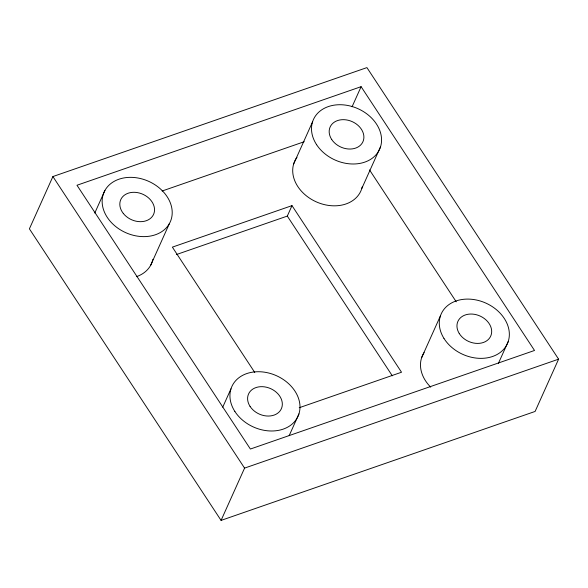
<?xml version="1.0" encoding="UTF-8"?>
<svg xmlns="http://www.w3.org/2000/svg" width="588" height="588" viewBox="0 0 588 588"><rect width="100%" height="100%" fill="white"/><g stroke="black" fill="none" stroke-linecap="round" stroke-linejoin="round"><path stroke-width="0.88" d="M52.898 176.554L29.4 228.835L221.073 520.395L535.102 411.446L558.6 359.165L366.927 67.605L52.898 176.554L244.571 468.107L221.073 520.395M94.778 213.04L104.929 190.453M150.638 265.35L169.432 223.521A36.28 28.114 24.2 0 0 132.91 177.414A36.28 28.114 24.2 0 0 109.199 220.03A36.28 28.114 24.2 0 0 169.432 223.521M293.684 163.89L312.478 122.061M176.341 254.582L287.304 216.09L292.001 205.631L401.53 372.233L299.233 407.727M352.08 106.759L361.106 86.679L534.521 350.47L250.392 449.034L76.977 185.249L361.106 86.679M222.72 407.197L230.988 388.793M361.796 188.483L380.59 146.655M289.164 435.671L298.932 413.923M421.684 357.577L440.478 315.749M498.374 363.457L508.15 341.709M162.126 191.012L304.187 141.73M292.001 205.631L172.372 247.136L254.766 372.469M244.571 468.107L558.6 359.165M369.529 169.917L456.237 301.806M287.304 216.09L392.306 375.813M362.215 186.903A36.28 28.114 24.2 0 1 316.072 201.765A36.28 28.114 24.2 0 1 296.977 157.327M430.717 387.147A36.28 28.114 24.2 0 1 424.117 352.616M152.902 259.323A36.28 28.114 24.2 0 1 136.438 276.654M331.713 139.503A17.985 13.936 24.2 0 0 361.782 143.707A17.985 13.936 24.2 0 0 346.111 119.864A17.985 13.936 24.2 0 0 331.713 139.503M316.631 144.736A36.28 28.114 24.2 0 0 377.298 153.218A36.28 28.114 24.2 0 0 345.678 105.127A36.28 28.114 24.2 0 0 316.631 144.736M459.265 333.521A17.985 13.936 24.2 0 0 489.348 338.365A17.985 13.936 24.2 0 0 474.332 314.301A17.985 13.936 24.2 0 0 459.265 333.521M443.955 338.394A36.28 28.114 24.2 0 0 504.644 348.162A36.28 28.114 24.2 0 0 474.354 299.63A36.28 28.114 24.2 0 0 443.955 338.394M123.311 213.451A17.985 13.936 24.2 0 0 153.167 215.186A17.985 13.936 24.2 0 0 135.064 192.327A17.985 13.936 24.2 0 0 123.311 213.451M250.047 406.367A17.985 13.936 24.2 0 0 280.131 410.821A17.985 13.936 24.2 0 0 264.71 386.889A17.985 13.936 24.2 0 0 250.047 406.367M234.877 411.46A36.28 28.114 24.2 0 0 295.558 420.442A36.28 28.114 24.2 0 0 264.453 372.175A36.28 28.114 24.2 0 0 234.877 411.46"/></g></svg>
